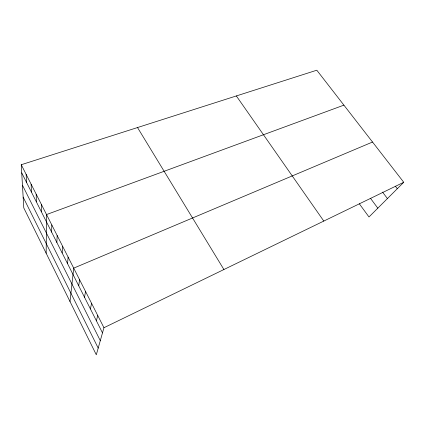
<?xml version="1.0" encoding="UTF-8"?>
<svg xmlns="http://www.w3.org/2000/svg" width="425" height="425" viewBox="0 0 425 425"><rect width="100%" height="100%" fill="white"/><g stroke="black" fill="none" stroke-linecap="round" stroke-linejoin="round"><path stroke-width="0.64" d="M46.16 253.236L46.532 214.556L343.905 105.145M51.622 232.098L51.813 224.958M56.854 242.462L57.168 235.514M62.162 252.981L62.602 246.229M67.548 263.654L68.117 257.098M70.013 301.553L73.716 268.132L372.528 142.04M78.731 285.807L79.576 279.677M84.532 297.303L85.526 291.407M90.424 308.98L91.572 303.317M96.411 320.838L97.713 315.424M21.25 164.73L103.95 327.723L96.3 354.79L23.784 207.91L21.25 164.73L316.8 70.21L403.75 182.282L368.99 216.978L359.343 203.809M103.95 327.723L403.75 182.282M395.351 186.182L397.301 188.721M382.543 192.105L387.43 198.576M370.499 198.321L377.82 208.17M236.343 95.938L323.797 221.069M137.519 127.548L223.911 269.524M21.728 172.874L102.494 332.881M22.451 185.22L100.295 340.659M23.147 197.11L98.196 348.086M26.164 174.415L26.536 182.405M31.147 184.238L31.413 192.068M36.205 194.198L36.359 201.864M41.331 204.303L41.374 211.799"/></g></svg>
